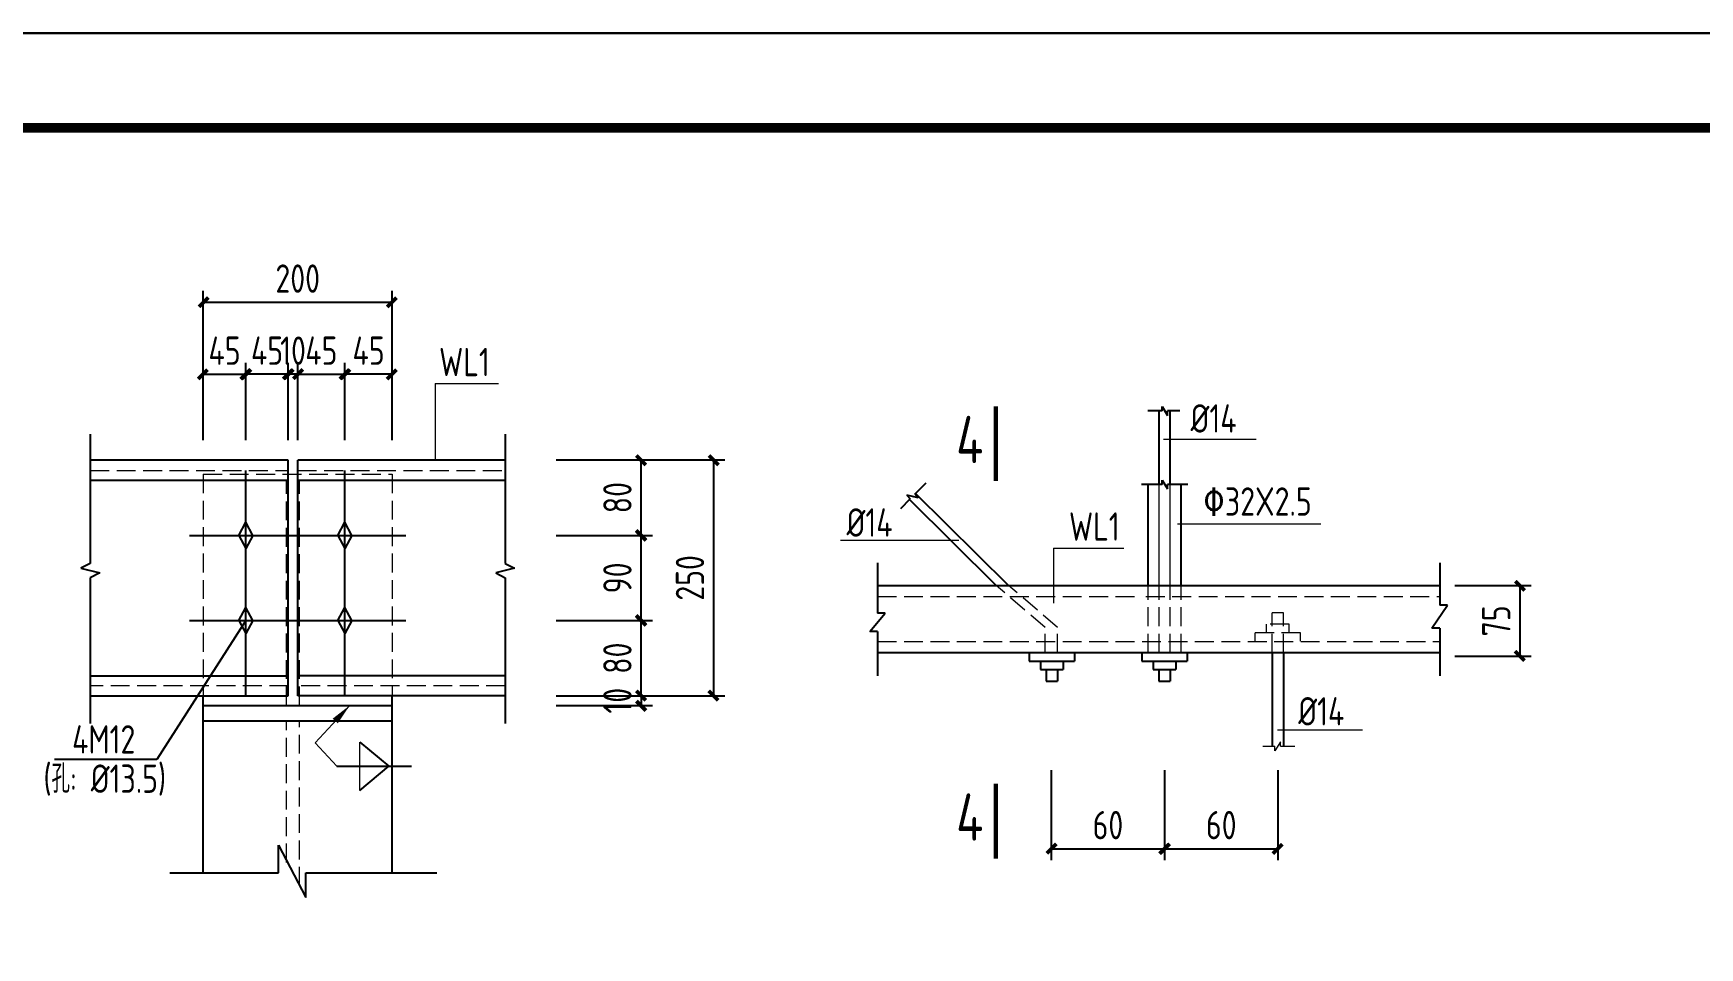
# Model space of a CAD drawing. Header units: millimetres. Extents: x 865490 to 879904, y 39442 to 44891.
# Drawn here: x 875721.7 to 875898.2, y 39947.2 to 40044 of the extents above; entities that cross this region are included whole.
import ezdxf

# ---------------------------------------------------------------- set-up
doc = ezdxf.new("R2010")
doc.units = ezdxf.units.MM
doc.header["$LTSCALE"] = 1000
doc.header["$MEASUREMENT"] = 0
for name, pattern in [('CENTER', [2, 1.25, -0.25, 0.25, -0.25]), ('DASH', [0.35, 0.25, -0.1]), ('DOTE', [2.42, 2, -0.2, 0.02, -0.2])]:
    doc.linetypes.add(name, pattern=pattern)
for name, color, linetype, lineweight in [('1', 4, 'Continuous', 70), ('D3', 62, 'Continuous', 9), ('LZ', 64, 'Continuous', 9), ('数字', 3, 'Continuous', 9)]:
    doc.layers.add(name, color=color, linetype=linetype, lineweight=lineweight)
for name, color, linetype in [('D1', 112, 'Continuous'), ('D2', 6, 'Continuous'), ('DIM', 7, 'Continuous'), ('DOTE', 1, 'DOTE'), ('PUB_DIM', 3, 'Continuous'), ('THIN', 7, 'Continuous'), ('桩', 6, 'Continuous')]:
    doc.layers.add(name, color=color, linetype=linetype)
doc.styles.add('GBHZ', font='gbenor.shx', dxfattribs={"width": 0.9, "bigfont": 'gbcbig.shx'})
doc.dimstyles.new('Y10', dxfattribs={"dimscale": 0, "dimtxt": 3, "dimasz": 0.01, "dimexe": 1.2, "dimexo": 1, "dimgap": 1, "dimtad": 1, "dimdec": 0, "dimlfac": 10, "dimzin": 0, "dimdsep": 46, "dimtxsty": 'GBHZ', "dimblk1": 'DX', "dimblk2": 'DX', "dimsah": 1, "dimcen": 0.09, "dimdle": 1, "dimadec": 0, "dimazin": 0, "dimtfac": 1, "dimtdec": 0, "dimtix": 1, "dimtmove": 2, "dimatfit": 3, "dimldrblk": 'DX', "dimfxl": 0, "dimtolj": 1, "dimtzin": 0, "dimarcsym": 0})
doc.dimstyles.new('Y5', dxfattribs={"dimscale": 0, "dimtxt": 3, "dimasz": 0.01, "dimexe": 1.2, "dimexo": 1, "dimgap": 1, "dimtad": 1, "dimdec": 0, "dimlfac": 5, "dimzin": 0, "dimdsep": 46, "dimtxsty": 'GBHZ', "dimblk1": 'DX', "dimblk2": 'DX', "dimsah": 1, "dimcen": 0.09, "dimdle": 1, "dimadec": 0, "dimazin": 0, "dimtfac": 1, "dimtdec": 0, "dimtix": 1, "dimtmove": 2, "dimatfit": 3, "dimldrblk": 'DX', "dimfxl": 0, "dimtolj": 1, "dimtzin": 0, "dimarcsym": 0})

# ---------------------------------------------------------------- blocks, each defined once
blk = doc.blocks.new('DX')
at = {"color": 0, "linetype": 'ByBlock', "const_width": 40}
blk.add_lwpolyline([(-54, -51), (46, 49)], dxfattribs=at)
blk = doc.blocks.new('*D197')
at = {"layer": 'Defpoints', "color": 0, "linetype": 'ByBlock', "transparency": 16777216}
for p in [(875759.72, 40015.49), (875739.72, 40001.9), (875759.72, 40001.9)]:
    blk.add_point(p, dxfattribs=at)
at = {"layer": 'dim', "color": 0, "linetype": 'ByBlock', "lineweight": -2, "transparency": 16777216}
for p, q in [((875739.72, 40002.9), (875739.72, 40016.69)), ((875759.72, 40002.9), (875759.72, 40016.69)), ((875739.73, 40015.49), (875759.71, 40015.49))]:
    blk.add_line(p, q, dxfattribs=at)
at = {"layer": 'dim', "color": 0, "linetype": 'ByBlock', "lineweight": -2, "transparency": 16777216, "xscale": 0.01, "yscale": 0.01, "zscale": 0.01, "rotation": 180}
blk.add_blockref('DX', (875739.72, 40015.49), dxfattribs=at)
at = {"layer": 'dim', "color": 0, "linetype": 'ByBlock', "lineweight": -2, "transparency": 16777216, "xscale": 0.01, "yscale": 0.01, "zscale": 0.01}
blk.add_blockref('DX', (875759.72, 40015.49), dxfattribs=at)
at = {"layer": 'dim', "color": 0, "linetype": 'ByBlock', "transparency": 16777216, "insert": (875749.72, 40017.99), "char_height": 3, "attachment_point": 5, "style": 'GBHZ'}
blk.add_mtext('\\A1;200', dxfattribs=at)
blk = doc.blocks.new('*D198')
at = {"layer": 'Defpoints', "color": 0, "linetype": 'ByBlock', "transparency": 16777216}
for p in [(875754.72, 40007.86), (875754.72, 39999.9), (875759.72, 39999.9)]:
    blk.add_point(p, dxfattribs=at)
at = {"layer": 'dim', "color": 0, "linetype": 'ByBlock', "lineweight": -2, "transparency": 16777216}
for p, q in [((875754.72, 40000.9), (875754.72, 40009.06)), ((875759.72, 40000.9), (875759.72, 40009.06)), ((875759.71, 40007.86), (875754.73, 40007.86))]:
    blk.add_line(p, q, dxfattribs=at)
at = {"layer": 'dim', "color": 0, "linetype": 'ByBlock', "lineweight": -2, "transparency": 16777216, "xscale": 0.01, "yscale": 0.01, "zscale": 0.01, "rotation": 180}
blk.add_blockref('DX', (875754.72, 40007.86), dxfattribs=at)
at = {"layer": 'dim', "color": 0, "linetype": 'ByBlock', "lineweight": -2, "transparency": 16777216, "xscale": 0.01, "yscale": 0.01, "zscale": 0.01}
blk.add_blockref('DX', (875759.72, 40007.86), dxfattribs=at)
at = {"layer": 'dim', "color": 0, "linetype": 'ByBlock', "transparency": 16777216, "insert": (875757.22, 40010.36), "char_height": 3, "attachment_point": 5, "style": 'GBHZ'}
blk.add_mtext('\\A1;45', dxfattribs=at)
blk = doc.blocks.new('*D199')
at = {"layer": 'Defpoints', "color": 0, "linetype": 'ByBlock', "transparency": 16777216}
for p in [(875744.22, 40007.86), (875739.72, 39999.9), (875744.22, 39999.9)]:
    blk.add_point(p, dxfattribs=at)
at = {"layer": 'dim', "color": 0, "linetype": 'ByBlock', "lineweight": -2, "transparency": 16777216}
for p, q in [((875739.72, 40000.9), (875739.72, 40009.06)), ((875744.22, 40000.9), (875744.22, 40009.06)), ((875739.71, 40007.86), (875739.7, 40007.86)), ((875739.72, 40007.86), (875744.22, 40007.86)), ((875744.23, 40007.86), (875744.24, 40007.86))]:
    blk.add_line(p, q, dxfattribs=at)
at = {"layer": 'dim', "color": 0, "linetype": 'ByBlock', "lineweight": -2, "transparency": 16777216, "xscale": 0.01, "yscale": 0.01, "zscale": 0.01}
blk.add_blockref('DX', (875739.72, 40007.86), dxfattribs=at)
at = {"layer": 'dim', "color": 0, "linetype": 'ByBlock', "lineweight": -2, "transparency": 16777216, "xscale": 0.01, "yscale": 0.01, "zscale": 0.01, "rotation": 180}
blk.add_blockref('DX', (875744.22, 40007.86), dxfattribs=at)
at = {"layer": 'dim', "color": 0, "linetype": 'ByBlock', "transparency": 16777216, "insert": (875741.97, 40010.36), "char_height": 3, "attachment_point": 5, "style": 'GBHZ'}
blk.add_mtext('\\A1;45', dxfattribs=at)
blk = doc.blocks.new('*D200')
at = {"layer": 'Defpoints', "color": 0, "linetype": 'ByBlock', "transparency": 16777216}
for p in [(875780.5, 39998.8), (875780.5, 39973.8), (875793.75, 39973.8)]:
    blk.add_point(p, dxfattribs=at)
at = {"layer": 'dim', "color": 0, "linetype": 'ByBlock', "lineweight": -2, "transparency": 16777216}
for p, q in [((875781.5, 39998.8), (875794.95, 39998.8)), ((875793.75, 39998.79), (875793.75, 39973.81)), ((875781.5, 39973.8), (875794.95, 39973.8))]:
    blk.add_line(p, q, dxfattribs=at)
at = {"layer": 'dim', "color": 0, "linetype": 'ByBlock', "lineweight": -2, "transparency": 16777216, "xscale": 0.01, "yscale": 0.01, "zscale": 0.01}
for p, rotation in [((875793.75, 39998.8), 90), ((875793.75, 39973.8), 270)]:
    blk.add_blockref('DX', p, dxfattribs=dict(at, rotation=rotation))
at = {"layer": 'dim', "color": 0, "linetype": 'ByBlock', "transparency": 16777216, "insert": (875791.25, 39986.3), "char_height": 3, "attachment_point": 5, "rotation": 90, "style": 'GBHZ'}
blk.add_mtext('\\A1;250', dxfattribs=at)
blk = doc.blocks.new('*D201')
at = {"layer": 'Defpoints', "color": 0, "linetype": 'ByBlock', "transparency": 16777216}
for p in [(875776.08, 39998.8), (875786.07, 39998.8), (875776.08, 39990.8)]:
    blk.add_point(p, dxfattribs=at)
at = {"layer": 'dim', "color": 0, "linetype": 'ByBlock', "lineweight": -2, "transparency": 16777216}
for p, q in [((875777.08, 39998.8), (875787.27, 39998.8)), ((875786.07, 39990.81), (875786.07, 39998.79)), ((875777.08, 39990.8), (875787.27, 39990.8))]:
    blk.add_line(p, q, dxfattribs=at)
at = {"layer": 'dim', "color": 0, "linetype": 'ByBlock', "lineweight": -2, "transparency": 16777216, "xscale": 0.01, "yscale": 0.01, "zscale": 0.01}
for p, rotation in [((875786.07, 39998.8), 90), ((875786.07, 39990.8), 270)]:
    blk.add_blockref('DX', p, dxfattribs=dict(at, rotation=rotation))
at = {"layer": 'dim', "color": 0, "linetype": 'ByBlock', "transparency": 16777216, "insert": (875783.57, 39994.8), "char_height": 3, "attachment_point": 5, "rotation": 90, "style": 'GBHZ'}
blk.add_mtext('\\A1;80', dxfattribs=at)
blk = doc.blocks.new('*D202')
at = {"layer": 'Defpoints', "color": 0, "linetype": 'ByBlock', "transparency": 16777216}
for p in [(875776.08, 39990.8), (875786.07, 39990.8), (875776.08, 39981.8)]:
    blk.add_point(p, dxfattribs=at)
at = {"layer": 'dim', "color": 0, "linetype": 'ByBlock', "lineweight": -2, "transparency": 16777216}
for p, q in [((875777.08, 39990.8), (875787.27, 39990.8)), ((875786.07, 39981.81), (875786.07, 39990.79)), ((875777.08, 39981.8), (875787.27, 39981.8))]:
    blk.add_line(p, q, dxfattribs=at)
at = {"layer": 'dim', "color": 0, "linetype": 'ByBlock', "lineweight": -2, "transparency": 16777216, "xscale": 0.01, "yscale": 0.01, "zscale": 0.01}
for p, rotation in [((875786.07, 39990.8), 90), ((875786.07, 39981.8), 270)]:
    blk.add_blockref('DX', p, dxfattribs=dict(at, rotation=rotation))
at = {"layer": 'dim', "color": 0, "linetype": 'ByBlock', "transparency": 16777216, "insert": (875783.57, 39986.3), "char_height": 3, "attachment_point": 5, "rotation": 90, "style": 'GBHZ'}
blk.add_mtext('\\A1;90', dxfattribs=at)
blk = doc.blocks.new('*D203')
at = {"layer": 'Defpoints', "color": 0, "linetype": 'ByBlock', "transparency": 16777216}
for p in [(875776.08, 39981.8), (875786.07, 39981.8), (875776.08, 39973.8)]:
    blk.add_point(p, dxfattribs=at)
at = {"layer": 'dim', "color": 0, "linetype": 'ByBlock', "lineweight": -2, "transparency": 16777216}
for p, q in [((875777.08, 39981.8), (875787.27, 39981.8)), ((875786.07, 39973.81), (875786.07, 39981.79)), ((875777.08, 39973.8), (875787.27, 39973.8))]:
    blk.add_line(p, q, dxfattribs=at)
at = {"layer": 'dim', "color": 0, "linetype": 'ByBlock', "lineweight": -2, "transparency": 16777216, "xscale": 0.01, "yscale": 0.01, "zscale": 0.01}
for p, rotation in [((875786.07, 39981.8), 90), ((875786.07, 39973.8), 270)]:
    blk.add_blockref('DX', p, dxfattribs=dict(at, rotation=rotation))
at = {"layer": 'dim', "color": 0, "linetype": 'ByBlock', "transparency": 16777216, "insert": (875783.57, 39977.8), "char_height": 3, "attachment_point": 5, "rotation": 90, "style": 'GBHZ'}
blk.add_mtext('\\A1;80', dxfattribs=at)
blk = doc.blocks.new('*D207')
at = {"layer": 'Defpoints', "color": 0, "linetype": 'ByBlock', "transparency": 16777216}
for p in [(875776.08, 39973.8), (875776.08, 39972.8), (875786.07, 39972.8)]:
    blk.add_point(p, dxfattribs=at)
at = {"layer": 'dim', "color": 0, "linetype": 'ByBlock', "lineweight": -2, "transparency": 16777216}
for p, q in [((875777.08, 39973.8), (875787.27, 39973.8)), ((875786.07, 39973.81), (875786.07, 39973.82)), ((875786.07, 39973.8), (875786.07, 39972.8)), ((875777.08, 39972.8), (875787.27, 39972.8)), ((875786.07, 39972.79), (875786.07, 39972.78))]:
    blk.add_line(p, q, dxfattribs=at)
at = {"layer": 'dim', "color": 0, "linetype": 'ByBlock', "lineweight": -2, "transparency": 16777216, "xscale": 0.01, "yscale": 0.01, "zscale": 0.01}
for p, rotation in [((875786.07, 39973.8), 270), ((875786.07, 39972.8), 90)]:
    blk.add_blockref('DX', p, dxfattribs=dict(at, rotation=rotation))
at = {"layer": 'dim', "color": 0, "linetype": 'ByBlock', "transparency": 16777216, "insert": (875783.57, 39973.3), "char_height": 3, "attachment_point": 5, "rotation": 90, "style": 'GBHZ'}
blk.add_mtext('\\A1;10', dxfattribs=at)
blk = doc.blocks.new('*D208')
at = {"layer": 'Defpoints', "color": 0, "linetype": 'ByBlock', "transparency": 16777216}
for p in [(875748.72, 40007.86), (875748.72, 39999.9), (875749.72, 39999.9)]:
    blk.add_point(p, dxfattribs=at)
at = {"layer": 'dim', "color": 0, "linetype": 'ByBlock', "lineweight": -2, "transparency": 16777216}
for p, q in [((875748.72, 40000.9), (875748.72, 40009.06)), ((875749.72, 40000.9), (875749.72, 40009.06)), ((875748.71, 40007.86), (875748.7, 40007.86)), ((875749.72, 40007.86), (875748.72, 40007.86)), ((875749.73, 40007.86), (875749.74, 40007.86))]:
    blk.add_line(p, q, dxfattribs=at)
at = {"layer": 'dim', "color": 0, "linetype": 'ByBlock', "lineweight": -2, "transparency": 16777216, "xscale": 0.01, "yscale": 0.01, "zscale": 0.01}
blk.add_blockref('DX', (875748.72, 40007.86), dxfattribs=at)
at = {"layer": 'dim', "color": 0, "linetype": 'ByBlock', "lineweight": -2, "transparency": 16777216, "xscale": 0.01, "yscale": 0.01, "zscale": 0.01, "rotation": 180}
blk.add_blockref('DX', (875749.72, 40007.86), dxfattribs=at)
at = {"layer": 'dim', "color": 0, "linetype": 'ByBlock', "transparency": 16777216, "insert": (875749.22, 40010.36), "char_height": 3, "attachment_point": 5, "style": 'GBHZ'}
blk.add_mtext('\\A1;10', dxfattribs=at)
blk = doc.blocks.new('*D214')
at = {"layer": 'Defpoints', "color": 0, "linetype": 'ByBlock', "transparency": 16777216}
for p in [(875871.23, 39985.5, 6.02), (875871.23, 39978, 6.02), (875879.12, 39978)]:
    blk.add_point(p, dxfattribs=at)
at = {"layer": 'dim', "color": 0, "linetype": 'ByBlock', "lineweight": -2, "transparency": 16777216}
for p, q in [((875872.23, 39985.5), (875880.32, 39985.5)), ((875879.12, 39985.49), (875879.12, 39978.01)), ((875872.23, 39978), (875880.32, 39978))]:
    blk.add_line(p, q, dxfattribs=at)
at = {"layer": 'dim', "color": 0, "linetype": 'ByBlock', "lineweight": -2, "transparency": 16777216, "xscale": 0.01, "yscale": 0.01, "zscale": 0.01}
for p, rotation in [((875879.12, 39985.5), 90), ((875879.12, 39978), 270)]:
    blk.add_blockref('DX', p, dxfattribs=dict(at, rotation=rotation))
at = {"layer": 'dim', "color": 0, "linetype": 'ByBlock', "transparency": 16777216, "insert": (875876.62, 39981.75), "char_height": 3, "attachment_point": 5, "rotation": 90, "style": 'GBHZ'}
blk.add_mtext('\\A1;75', dxfattribs=at)
blk = doc.blocks.new('*D215')
at = {"layer": 'Defpoints', "color": 0, "linetype": 'ByBlock', "transparency": 16777216}
for p in [(875841.5, 39966.95, 6.02), (875853.5, 39966.95, 6.02), (875853.5, 39957.63)]:
    blk.add_point(p, dxfattribs=at)
at = {"layer": 'dim', "color": 0, "linetype": 'ByBlock', "lineweight": -2, "transparency": 16777216}
for p, q in [((875841.5, 39965.95), (875841.5, 39956.43)), ((875853.5, 39965.95), (875853.5, 39956.43)), ((875841.51, 39957.63), (875853.49, 39957.63))]:
    blk.add_line(p, q, dxfattribs=at)
at = {"layer": 'dim', "color": 0, "linetype": 'ByBlock', "lineweight": -2, "transparency": 16777216, "xscale": 0.01, "yscale": 0.01, "zscale": 0.01, "rotation": 180}
blk.add_blockref('DX', (875841.5, 39957.63), dxfattribs=at)
at = {"layer": 'dim', "color": 0, "linetype": 'ByBlock', "lineweight": -2, "transparency": 16777216, "xscale": 0.01, "yscale": 0.01, "zscale": 0.01}
blk.add_blockref('DX', (875853.5, 39957.63), dxfattribs=at)
at = {"layer": 'dim', "color": 0, "linetype": 'ByBlock', "transparency": 16777216, "insert": (875847.5, 39960.13), "char_height": 3, "attachment_point": 5, "style": 'GBHZ'}
blk.add_mtext('\\A1;60', dxfattribs=at)
blk = doc.blocks.new('*D216')
at = {"layer": 'Defpoints', "color": 0, "linetype": 'ByBlock', "transparency": 16777216}
for p in [(875829.5, 39966.95, 6.02), (875841.5, 39966.95, 6.02), (875841.5, 39957.63)]:
    blk.add_point(p, dxfattribs=at)
at = {"layer": 'dim', "color": 0, "linetype": 'ByBlock', "lineweight": -2, "transparency": 16777216}
for p, q in [((875829.5, 39965.95), (875829.5, 39956.43)), ((875841.5, 39965.95), (875841.5, 39956.43)), ((875829.51, 39957.63), (875841.49, 39957.63))]:
    blk.add_line(p, q, dxfattribs=at)
at = {"layer": 'dim', "color": 0, "linetype": 'ByBlock', "lineweight": -2, "transparency": 16777216, "xscale": 0.01, "yscale": 0.01, "zscale": 0.01, "rotation": 180}
blk.add_blockref('DX', (875829.5, 39957.63), dxfattribs=at)
at = {"layer": 'dim', "color": 0, "linetype": 'ByBlock', "lineweight": -2, "transparency": 16777216, "xscale": 0.01, "yscale": 0.01, "zscale": 0.01}
blk.add_blockref('DX', (875841.5, 39957.63), dxfattribs=at)
at = {"layer": 'dim', "color": 0, "linetype": 'ByBlock', "transparency": 16777216, "insert": (875835.5, 39960.13), "char_height": 3, "attachment_point": 5, "style": 'GBHZ'}
blk.add_mtext('\\A1;60', dxfattribs=at)
blk = doc.blocks.new('*D227')
at = {"layer": 'Defpoints', "color": 0, "linetype": 'ByBlock', "transparency": 16777216}
for p in [(875744.22, 40007.86), (875744.22, 39999.9), (875748.72, 39999.9)]:
    blk.add_point(p, dxfattribs=at)
at = {"layer": 'dim', "color": 0, "linetype": 'ByBlock', "lineweight": -2, "transparency": 16777216}
for p, q in [((875744.22, 40000.9), (875744.22, 40009.06)), ((875748.72, 40000.9), (875748.72, 40009.06)), ((875744.21, 40007.86), (875744.2, 40007.86)), ((875748.72, 40007.86), (875744.22, 40007.86)), ((875748.73, 40007.86), (875748.74, 40007.86))]:
    blk.add_line(p, q, dxfattribs=at)
at = {"layer": 'dim', "color": 0, "linetype": 'ByBlock', "lineweight": -2, "transparency": 16777216, "xscale": 0.01, "yscale": 0.01, "zscale": 0.01}
blk.add_blockref('DX', (875744.22, 40007.86), dxfattribs=at)
at = {"layer": 'dim', "color": 0, "linetype": 'ByBlock', "lineweight": -2, "transparency": 16777216, "xscale": 0.01, "yscale": 0.01, "zscale": 0.01, "rotation": 180}
blk.add_blockref('DX', (875748.72, 40007.86), dxfattribs=at)
at = {"layer": 'dim', "color": 0, "linetype": 'ByBlock', "transparency": 16777216, "insert": (875746.47, 40010.36), "char_height": 3, "attachment_point": 5, "style": 'GBHZ'}
blk.add_mtext('\\A1;45', dxfattribs=at)
blk = doc.blocks.new('*D228')
at = {"layer": 'Defpoints', "color": 0, "linetype": 'ByBlock', "transparency": 16777216}
for p in [(875754.72, 40007.86), (875749.72, 39999.9), (875754.72, 39999.9)]:
    blk.add_point(p, dxfattribs=at)
at = {"layer": 'dim', "color": 0, "linetype": 'ByBlock', "lineweight": -2, "transparency": 16777216}
for p, q in [((875749.72, 40000.9), (875749.72, 40009.06)), ((875754.72, 40000.9), (875754.72, 40009.06)), ((875749.73, 40007.86), (875754.71, 40007.86))]:
    blk.add_line(p, q, dxfattribs=at)
at = {"layer": 'dim', "color": 0, "linetype": 'ByBlock', "lineweight": -2, "transparency": 16777216, "xscale": 0.01, "yscale": 0.01, "zscale": 0.01, "rotation": 180}
blk.add_blockref('DX', (875749.72, 40007.86), dxfattribs=at)
at = {"layer": 'dim', "color": 0, "linetype": 'ByBlock', "lineweight": -2, "transparency": 16777216, "xscale": 0.01, "yscale": 0.01, "zscale": 0.01}
blk.add_blockref('DX', (875754.72, 40007.86), dxfattribs=at)
at = {"layer": 'dim', "color": 0, "linetype": 'ByBlock', "transparency": 16777216, "insert": (875752.22, 40010.36), "char_height": 3, "attachment_point": 5, "style": 'GBHZ'}
blk.add_mtext('\\A1;45', dxfattribs=at)

msp = doc.modelspace()

# ---------------------------------------------------------------- linework, layer by layer
at = {"color": 0}
for p, q in [((876216.28, 40043.955), (875375.28, 40043.955)), ((875375.28, 40043.955), (876216.28, 40043.955))]:
    msp.add_line(p, q, dxfattribs=at)
at = {"color": 0, "const_width": 1}
msp.add_lwpolyline([(876206.28, 39459.955), (875400.28, 39459.955), (875400.28, 40033.955), (876206.28, 40033.955)], close=True, dxfattribs=at)
at = {"layer": '1', "color": 2, "const_width": 0.48, "elevation": -6.024}
for points in [[(875823.638, 39996.552), (875823.638, 40004.474)], [(875823.638, 39956.582), (875823.638, 39964.504)]]:
    msp.add_lwpolyline(points, dxfattribs=at)
at = {"layer": 'D1', "color": 251}
for p, q in [((875841.23, 40003.976), (875839.709, 40003.976)), ((875841.23, 40003.976), (875841.23, 40004.444)), ((875841.23, 40004.444), (875841.815, 40003.508)), ((875843.102, 40003.976), (875841.815, 40003.976)), ((875841.815, 40003.508), (875841.815, 40003.976)), ((875815.04, 39995.149), (875816.244, 39996.365)), ((875841.23, 39996.186), (875839.043, 39996.186)), ((875841.23, 39996.654), (875841.815, 39995.718)), ((875841.23, 39996.186), (875841.23, 39996.654)), ((875843.957, 39996.186), (875841.815, 39996.186)), ((875841.815, 39995.718), (875841.815, 39996.186)), ((875813.558, 39993.653), (875814.577, 39994.682)), ((875815.414, 39994.779), (875814.202, 39995.052)), ((875814.202, 39995.052), (875814.577, 39994.682)), ((875815.04, 39995.149), (875815.414, 39994.779)), ((875811.112, 39987.881), (875811.112, 39982.571)), ((875870.632, 39987.881), (875870.632, 39983.422)), ((875810.293, 39980.614), (875811.932, 39982.571)), ((875811.932, 39982.571), (875811.112, 39982.571)), ((875869.813, 39980.965), (875871.451, 39983.422)), ((875871.451, 39983.422), (875870.632, 39983.422)), ((875744.215, 39981.802), (875734.803, 39967.086)), ((875811.112, 39980.614), (875810.293, 39980.614)), ((875811.112, 39980.614), (875811.112, 39975.934)), ((875870.632, 39980.965), (875869.813, 39980.965)), ((875870.632, 39980.965), (875870.632, 39975.934)), ((875756.309, 39968.922), (875759.378, 39966.353)), ((875734.803, 39967.086), (875723.98, 39967.086)), ((875753.849, 39966.353), (875761.76, 39966.353)), ((875756.309, 39963.784), (875759.378, 39966.353)), ((875747.687, 39955.07), (875747.687, 39958.003)), ((875747.687, 39958.003), (875750.562, 39952.453)), ((875736.173, 39955.07), (875747.687, 39955.07)), ((875750.562, 39952.453), (875750.562, 39955.07)), ((875750.562, 39955.07), (875764.458, 39955.07))]:
    msp.add_line(p, q, dxfattribs=at)
at = {"layer": 'D2'}
for p, q in [((875840.915, 39996.186), (875840.915, 40003.987)), ((875842.085, 39996.186), (875842.085, 40003.987)), ((875748.718, 39998.759), (875727.752, 39998.759)), ((875748.718, 39973.805), (875748.718, 39998.759)), ((875771.683, 39998.759), (875749.718, 39998.759)), ((875749.718, 39973.805), (875749.718, 39998.759)), ((875748.718, 39996.618), (875727.752, 39996.618)), ((875771.683, 39996.618), (875749.718, 39996.618)), ((875839.745, 39985.503), (875839.745, 39996.186)), ((875843.255, 39985.503), (875843.255, 39996.186)), ((875823.656, 39985.503), (875814.482, 39994.586)), ((875824.973, 39985.503), (875815.134, 39995.244)), ((875811.112, 39985.503), (875839.512, 39985.503)), ((875839.512, 39985.503), (875870.632, 39985.503)), ((875811.112, 39978.391), (875867.583, 39978.391)), ((875811.112, 39978.391), (875870.632, 39978.391)), ((875827.152, 39978.391), (875827.152, 39977.489)), ((875827.152, 39977.489), (875831.96, 39977.489)), ((875828.354, 39977.489), (875828.354, 39976.587)), ((875830.758, 39977.489), (875830.758, 39976.587)), ((875831.96, 39978.391), (875831.96, 39977.489)), ((875839.08, 39978.391), (875839.08, 39977.489)), ((875839.08, 39977.489), (875843.888, 39977.489)), ((875840.282, 39977.489), (875840.282, 39976.587)), ((875842.686, 39977.489), (875842.686, 39976.587)), ((875843.888, 39978.391), (875843.888, 39977.489)), ((875852.884, 39978.391), (875852.884, 39968.474)), ((875854.086, 39978.391), (875854.086, 39968.474)), ((875727.752, 39975.946), (875748.718, 39975.946)), ((875771.683, 39975.946), (875749.718, 39975.946)), ((875828.354, 39976.587), (875830.758, 39976.587)), ((875828.955, 39976.587), (875828.955, 39975.385)), ((875828.955, 39975.385), (875830.157, 39975.385)), ((875830.157, 39976.587), (875830.157, 39975.385)), ((875840.282, 39976.587), (875842.686, 39976.587)), ((875840.883, 39976.587), (875840.883, 39975.385)), ((875840.883, 39975.385), (875842.085, 39975.385)), ((875842.085, 39976.587), (875842.085, 39975.385)), ((875727.752, 39973.805), (875748.718, 39973.805)), ((875739.718, 39955.07), (875739.718, 39973.805)), ((875771.683, 39973.805), (875749.718, 39973.805)), ((875759.718, 39955.07), (875759.718, 39973.805)), ((875739.718, 39972.804), (875759.718, 39972.804)), ((875739.718, 39971.166), (875759.718, 39971.166))]:
    msp.add_line(p, q, dxfattribs=at)
at = {"layer": 'D3', "color": 251}
for p, q in [((875764.261, 40006.869), (875764.261, 39998.759)), ((875764.261, 40006.869), (875770.994, 40006.869)), ((875851.209, 40000.95), (875841.373, 40000.95)), ((875842.877, 39992.013), (875858.052, 39992.013)), ((875819.72, 39990.278), (875807.204, 39990.278)), ((875829.734, 39989.45, -6.024), (875829.734, 39983.634, -6.024)), ((875829.734, 39989.45, -6.024), (875837.196, 39989.45, -6.024)), ((875751.557, 39968.823), (875755.228, 39972.804)), ((875862.439, 39970.172), (875853.464, 39970.172)), ((875751.557, 39968.823), (875753.849, 39966.353)), ((875756.309, 39963.784), (875756.309, 39968.922))]:
    msp.add_line(p, q, dxfattribs=at)
at = {"layer": 'D3'}
for p, q in [((875851.898, 39968.474), (875853.185, 39968.474)), ((875853.77, 39968.942), (875853.185, 39968.006)), ((875853.185, 39968.006), (875853.185, 39968.474)), ((875853.77, 39968.474), (875853.77, 39968.942)), ((875853.77, 39968.474), (875855.291, 39968.474))]:
    msp.add_line(p, q, dxfattribs=at)
at = {"layer": 'D3', "color": 251}
msp.add_solid([(875753.964, 39970.912), (875755.228, 39972.804), (875753.964, 39970.912), (875753.415, 39971.392)], dxfattribs=at)
at = {"layer": 'DOTE', "linetype": 'CENTER', "ltscale": 0.02}
for p, q in [((875744.218, 39973.805), (875744.218, 39997.688)), ((875754.718, 39973.805), (875754.718, 39997.688)), ((875738.266, 39990.805), (875761.169, 39990.805)), ((875738.266, 39981.802), (875761.169, 39981.802))]:
    msp.add_line(p, q, dxfattribs=at)
at = {"layer": 'LZ', "color": 251, "linetype": 'DASH', "ltscale": 0.008}
for p, q in [((875727.752, 39997.688), (875748.718, 39997.688)), ((875739.718, 39997.274), (875759.718, 39997.274)), ((875739.718, 39997.274), (875739.718, 39973.805)), ((875748.518, 39972.804), (875748.518, 39996.618)), ((875749.718, 39997.688), (875771.683, 39997.688)), ((875749.918, 39972.804), (875749.918, 39996.618)), ((875759.718, 39997.274), (875759.718, 39973.805)), ((875811.112, 39984.333), (875838.341, 39984.333)), ((875828.841, 39981.06), (875823.656, 39985.503)), ((875830.157, 39981.06), (875824.973, 39985.503)), ((875839.512, 39984.333), (875870.632, 39984.333)), ((875839.745, 39978.391), (875839.745, 39985.503)), ((875840.915, 39978.391), (875840.915, 39985.46)), ((875842.085, 39978.391), (875842.085, 39985.404)), ((875843.255, 39978.391), (875843.255, 39985.404)), ((875852.884, 39978.391), (875852.884, 39982.599)), ((875854.086, 39982.599), (875852.884, 39982.599)), ((875854.086, 39978.391), (875854.086, 39982.599)), ((875828.841, 39978.391), (875828.841, 39981.06)), ((875830.157, 39978.391), (875830.157, 39981.06)), ((875855.889, 39980.495), (875851.081, 39980.495)), ((875851.081, 39979.593), (875851.081, 39980.495)), ((875852.283, 39980.495), (875852.283, 39981.397)), ((875854.687, 39981.397), (875852.283, 39981.397)), ((875854.687, 39980.495), (875854.687, 39981.397)), ((875855.889, 39979.593), (875855.889, 39980.495)), ((875811.112, 39979.561), (875870.632, 39979.561)), ((875748.718, 39974.875), (875727.752, 39974.875)), ((875771.683, 39974.875), (875749.718, 39974.875)), ((875748.518, 39956.176), (875748.518, 39971.166)), ((875749.918, 39953.697), (875749.918, 39971.166))]:
    msp.add_line(p, q, dxfattribs=at)
at = {"layer": 'LZ', "color": 251, "linetype": 'DASH', "ltscale": 0.05}
for p, q in [((875840.915, 39985.503), (875840.915, 39996.186)), ((875842.085, 39985.503), (875842.085, 39996.186))]:
    msp.add_line(p, q, dxfattribs=at)
at = {"layer": 'THIN'}
for p, q in [((875727.752, 40001.515), (875727.752, 39987.822)), ((875771.683, 40001.515), (875771.683, 39987.822)), ((875727.752, 39986.322), (875727.752, 39970.877)), ((875771.683, 39986.322), (875771.683, 39970.877))]:
    msp.add_line(p, q, dxfattribs=at)
at = {"layer": 'THIN', "linetype": 'ByBlock'}
for p, q in [((875727.752, 39987.822), (875726.752, 39987.322)), ((875771.683, 39987.822), (875772.683, 39987.322)), ((875726.752, 39987.322), (875728.752, 39986.822)), ((875728.752, 39986.822), (875727.752, 39986.322)), ((875772.683, 39987.322), (875770.683, 39986.822)), ((875770.683, 39986.822), (875771.683, 39986.322))]:
    msp.add_line(p, q, dxfattribs=at)
at = {"layer": '桩'}
for p, q in [((875743.469, 39990.805), (875744.218, 39992.186)), ((875744.966, 39990.805), (875744.218, 39992.186)), ((875753.969, 39990.805), (875754.718, 39992.186)), ((875755.466, 39990.805), (875754.718, 39992.186)), ((875743.469, 39990.805), (875744.218, 39989.423)), ((875744.966, 39990.805), (875744.218, 39989.423)), ((875753.969, 39990.805), (875754.718, 39989.423)), ((875755.466, 39990.805), (875754.718, 39989.423)), ((875743.469, 39981.802), (875744.218, 39983.183)), ((875744.966, 39981.802), (875744.218, 39983.183)), ((875753.969, 39981.802), (875754.718, 39983.183)), ((875755.466, 39981.802), (875754.718, 39983.183)), ((875743.469, 39981.802), (875744.218, 39980.42)), ((875744.966, 39981.802), (875744.218, 39980.42)), ((875753.969, 39981.802), (875754.718, 39980.42)), ((875755.466, 39981.802), (875754.718, 39980.42))]:
    msp.add_line(p, q, dxfattribs=at)

# ---------------------------------------------------------------- texts
at = {"layer": 'PUB_DIM', "style": 'GBHZ', "width": 0.9}
for p in [(875819.428, 39998.451, -6.024), (875819.428, 39958.482, -6.024)]:
    msp.add_text('4', height=5, dxfattribs=at).set_placement(p)
at = {"layer": '数字', "style": 'GBHZ', "width": 0.9}
for s, p in [('WL1', (875764.681, 40007.658)), ('%%C14', (875844.251, 40001.683)), ('%%13032X2.5', (875845.574, 39992.89)), ('%%C14', (875807.83, 39990.664)), ('WL1', (875831.373, 39990.239, -6.024)), ('%%C14', (875855.658, 39970.678)), ('4M12', (875725.831, 39967.709)), ('(孔: %%C13.5)', (875722.794, 39963.545))]:
    msp.add_text(s, height=3, dxfattribs=at).set_placement(p)

# ---------------------------------------------------------------- dimensions: what is measured, and where the dimension line sits
at = {"layer": 'dim', "linetype": 'ByBlock'}
dim = msp.add_linear_dim(base=(875759.718, 40015.488), p1=(875739.718, 40001.901), p2=(875759.718, 40001.901), dimstyle='Y10', override={"dimscale": 1}, dxfattribs=at)
dim.commit()
dim.dimension.update_dxf_attribs({"geometry": '*D197', "text_midpoint": (875749.718, 40017.988)})
for base, p1, p2, picture, middle in [((875744.218, 40007.855), (875739.718, 39999.901), (875744.218, 39999.901), '*D199', (875741.968, 40010.355)), ((875754.718, 40007.855), (875749.718, 39999.901), (875754.718, 39999.901), '*D228', (875752.218, 40010.355))]:
    dim = msp.add_linear_dim(base=base, p1=p1, p2=p2, text='45', dimstyle='Y10', override={"dimscale": 1}, dxfattribs=at)
    dim.commit()
    dim.dimension.update_dxf_attribs({"geometry": picture, "text_midpoint": middle})
for base, p1, p2, text, picture, middle in [((875744.218, 40007.855), (875748.718, 39999.901), (875744.218, 39999.901), '45', '*D227', (875746.468, 40010.355)), ((875748.718, 40007.855), (875749.718, 39999.901), (875748.718, 39999.901), '10', '*D208', (875749.218, 40010.355)), ((875754.718, 40007.855), (875759.718, 39999.901), (875754.718, 39999.901), '45', '*D198', (875757.218, 40010.355))]:
    dim = msp.add_linear_dim(base=base, p1=p1, p2=p2, angle=180, text=text, dimstyle='Y10', override={"dimscale": 1}, dxfattribs=at)
    dim.commit()
    dim.dimension.update_dxf_attribs({"geometry": picture, "text_midpoint": middle})
for base, p1, p2, angle, picture, middle in [((875786.071, 39998.802), (875776.081, 39990.805), (875776.081, 39998.802), 90, '*D201', (875783.571, 39994.803)), ((875793.749, 39973.805), (875780.502, 39998.802), (875780.502, 39973.805), 90, '*D200', (875791.249, 39986.303)), ((875786.071, 39990.805), (875776.081, 39981.802), (875776.081, 39990.805), 90, '*D202', (875783.571, 39986.303)), ((875786.071, 39981.802), (875776.081, 39973.805), (875776.081, 39981.802), 90, '*D203', (875783.571, 39977.803)), ((875786.071, 39972.804), (875776.081, 39973.805), (875776.081, 39972.804), 270, '*D207', (875783.571, 39973.305))]:
    dim = msp.add_linear_dim(base=base, p1=p1, p2=p2, angle=angle, dimstyle='Y10', override={"dimscale": 1}, dxfattribs=at)
    dim.commit()
    dim.dimension.update_dxf_attribs({"geometry": picture, "text_midpoint": middle})
at = {"layer": 'dim', "color": 0, "linetype": 'ByBlock'}
dim = msp.add_linear_dim(base=(875879.123, 39978.002, -6.024), p1=(875871.229, 39985.503), p2=(875871.229, 39978.002), angle=90, dimstyle='Y10', override={"dimscale": 1}, dxfattribs=at)
dim.commit()
dim.dimension.update_dxf_attribs({"geometry": '*D214', "text_midpoint": (875876.623, 39981.752, -6.024)})
for base, p1, p2, picture, middle in [((875841.5, 39957.629, -6.024), (875829.499, 39966.95), (875841.5, 39966.95), '*D216', (875835.5, 39960.129, -6.024)), ((875853.501, 39957.629, -6.024), (875841.5, 39966.95), (875853.501, 39966.95), '*D215', (875847.5, 39960.129, -6.024))]:
    dim = msp.add_linear_dim(base=base, p1=p1, p2=p2, dimstyle='Y5', override={"dimscale": 1}, dxfattribs=at)
    dim.commit()
    dim.dimension.update_dxf_attribs({"geometry": picture, "text_midpoint": middle})

doc.saveas('drawing.dxf')
